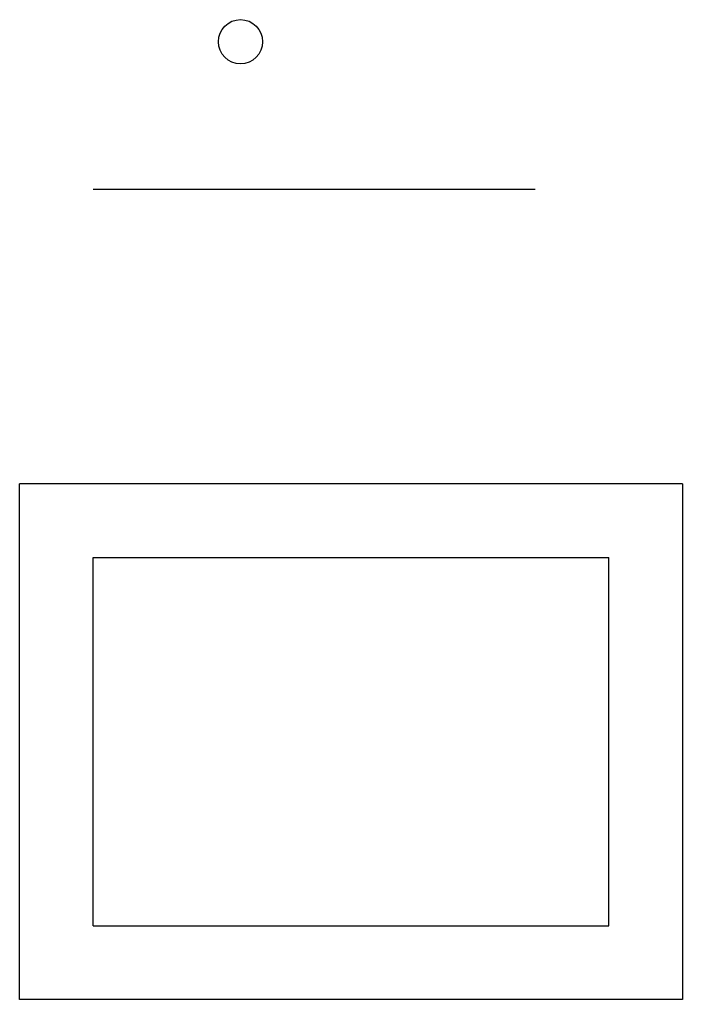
# Model space of a CAD drawing. Header units: millimetres. Extents: x 10 to 100, y 10 to 143.
import ezdxf

# ---------------------------------------------------------------- set-up
doc = ezdxf.new("R2010")
doc.units = ezdxf.units.MM
for name, color, linetype in [('Operation A', 7, 'Continuous'), ('Operation B', 5, 'Continuous'), ('Operation C', 1, 'Continuous')]:
    doc.layers.add(name, color=color, linetype=linetype)

msp = doc.modelspace()

# ---------------------------------------------------------------- linework, layer by layer
at = {"layer": 'Operation A'}
for p, q in [((100, 80), (10, 80)), ((10, 10), (10, 80)), ((100, 80), (100, 10)), ((20, 20), (20, 70)), ((20, 70), (90, 70)), ((90, 20), (90, 70)), ((20, 20), (90, 20)), ((100, 10), (10, 10))]:
    msp.add_line(p, q, dxfattribs=at)
at = {"layer": 'Operation B'}
msp.add_line((20, 120), (80, 120), dxfattribs=at)
at = {"layer": 'Operation C'}
msp.add_circle((40, 140), 3, dxfattribs=at)

doc.saveas('drawing.dxf')
